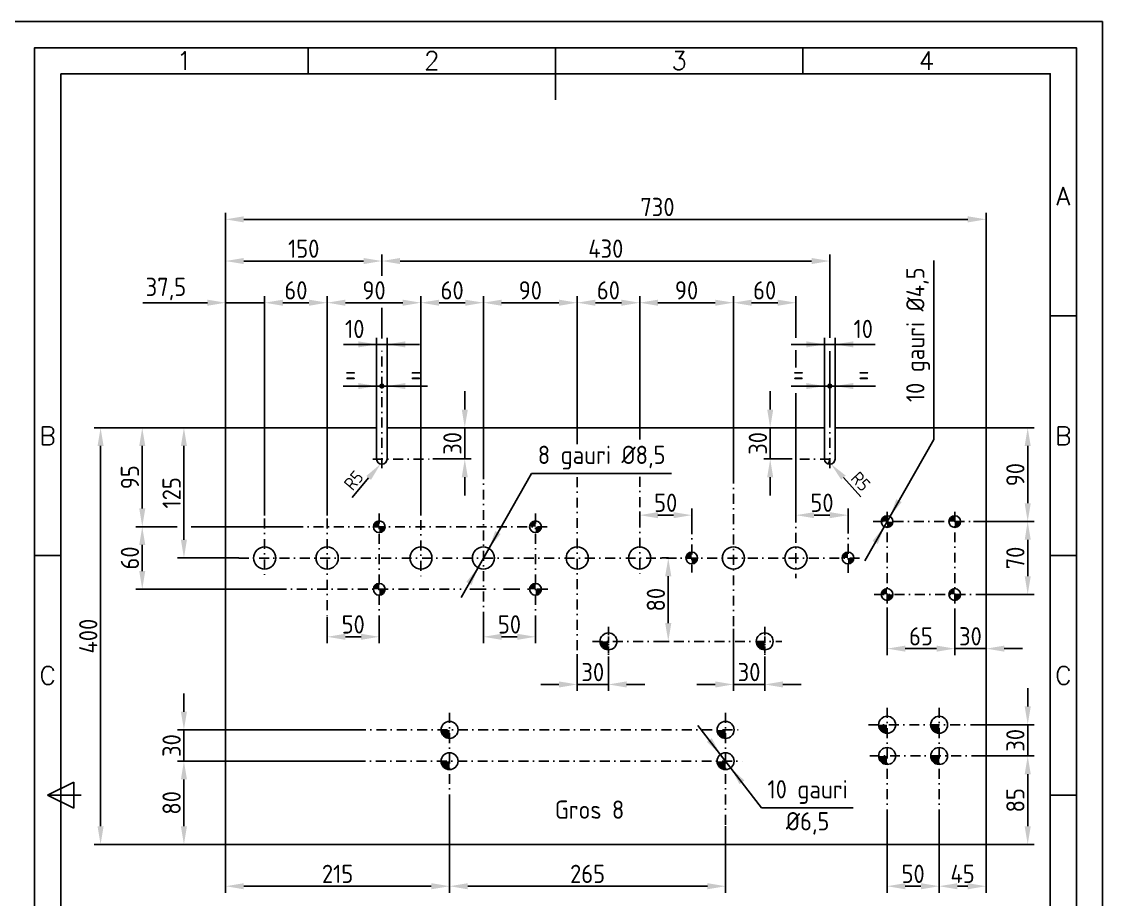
# Model space of a CAD drawing. Header units: millimetres. Extents: x 11 to 641, y 11 to 543.
# Drawn here: x 433.1 to 640.6, y 139.2 to 307.7 of the extents above; entities that cross this region are included whole.
import ezdxf
from ezdxf.enums import TextEntityAlignment as Align

# ---------------------------------------------------------------- set-up
doc = ezdxf.new("R2010")
doc.units = ezdxf.units.MM
for name, pattern in [('ACAD_ISO10W100', [18, 12, -3, 0, -3]), ('DASHDOT', [25.4, 12.7, -6.35, 0, -6.35]), ('DASHDOT2', [12.7, 6.35, -3.175, 0, -3.175])]:
    doc.linetypes.add(name, pattern=pattern)
doc.layers.add('AXE', color=1, linetype='DASHDOT2')
doc.layers.add('COTE', color=1, linetype='DASHDOT2')
doc.styles.add('ISO', font='SIMPLEX.shx')
doc.styles.add('ISOCPR', font='isocp.shx')
doc.dimstyles.new('ISO-25', dxfattribs={"dimtxt": 2.5, "dimasz": 2.5, "dimexe": 1.25, "dimexo": 0.625, "dimtad": 1, "dimtxsty": 'Standard', "dimcen": 2.5, "dimadec": 0, "dimazin": 0, "dimtfac": 1, "dimtmove": 0, "dimatfit": 3, "dimfxl": 1, "dimarcsym": 0})

# ---------------------------------------------------------------- blocks, each defined once
blk = doc.blocks.new('*D11')
at = {"layer": 'COTE', "color": 1, "linetype": 'Continuous', "transparency": 16777216}
for p, q in [((464.3, 175.25), (464.3, 178.75)), ((497.35, 171.75), (463.05, 171.75)), ((464.3, 165.75), (464.3, 171.75)), ((497.25, 165.75), (463.05, 165.75)), ((464.3, 162.25), (464.3, 158.75))]:
    blk.add_line(p, q, dxfattribs=at)
for points in [[(463.72, 175.25), (464.88, 175.25), (464.3, 171.75)], [(463.72, 162.25), (464.88, 162.25), (464.3, 165.75)]]:
    blk.add_solid(points, dxfattribs=at)
at = {"layer": 'Defpoints', "color": 0, "linetype": 'Continuous', "transparency": 16777216}
for p in [(464.3, 171.75), (497.35, 171.75), (497.25, 165.75)]:
    blk.add_point(p, dxfattribs=at)
at = {"layer": 'COTE', "color": 1, "linetype": 'Continuous', "transparency": 16777216, "insert": (461.93, 168.75), "char_height": 3.5, "attachment_point": 5, "rotation": 90, "style": 'ISOCPR'}
blk.add_mtext('30', dxfattribs=at)
blk = doc.blocks.new('*D12')
at = {"layer": 'COTE', "color": 1, "linetype": 'Continuous', "transparency": 16777216}
for p, q in [((497.25, 165.75), (463.05, 165.75)), ((464.3, 162.25), (464.3, 153.25)), ((472.3, 149.75), (463.05, 149.75))]:
    blk.add_line(p, q, dxfattribs=at)
for points in [[(463.72, 162.25), (464.88, 162.25), (464.3, 165.75)], [(463.72, 153.25), (464.88, 153.25), (464.3, 149.75)]]:
    blk.add_solid(points, dxfattribs=at)
at = {"layer": 'Defpoints', "color": 0, "linetype": 'Continuous', "transparency": 16777216}
for p in [(497.25, 165.75), (464.3, 149.75), (472.3, 149.75)]:
    blk.add_point(p, dxfattribs=at)
at = {"layer": 'COTE', "color": 1, "linetype": 'Continuous', "transparency": 16777216, "insert": (461.93, 157.75), "char_height": 3.5, "attachment_point": 5, "rotation": 90, "style": 'ISOCPR'}
blk.add_mtext('80', dxfattribs=at)
blk = doc.blocks.new('*D13')
at = {"layer": 'COTE', "color": 1, "linetype": 'Continuous', "transparency": 16777216}
for p, q in [((463.03, 210.75), (455.05, 210.75)), ((456.3, 207.25), (456.3, 202.25)), ((482.07, 198.75), (455.05, 198.75))]:
    blk.add_line(p, q, dxfattribs=at)
for points in [[(455.72, 207.25), (456.88, 207.25), (456.3, 210.75)], [(455.72, 202.25), (456.88, 202.25), (456.3, 198.75)]]:
    blk.add_solid(points, dxfattribs=at)
at = {"layer": 'Defpoints', "color": 0, "linetype": 'Continuous', "transparency": 16777216}
for p in [(463.03, 210.75), (456.3, 198.75), (482.07, 198.75)]:
    blk.add_point(p, dxfattribs=at)
at = {"layer": 'COTE', "color": 1, "linetype": 'Continuous', "transparency": 16777216, "insert": (453.93, 204.75), "char_height": 3.5, "attachment_point": 5, "rotation": 90, "style": 'ISOCPR'}
blk.add_mtext('60', dxfattribs=at)
blk = doc.blocks.new('*D14')
at = {"layer": 'COTE', "color": 1, "linetype": 'Continuous', "transparency": 16777216}
for p, q in [((472.3, 229.75), (455.05, 229.75)), ((456.3, 226.25), (456.3, 214.25)), ((463.03, 210.75), (455.05, 210.75))]:
    blk.add_line(p, q, dxfattribs=at)
for points in [[(455.72, 226.25), (456.88, 226.25), (456.3, 229.75)], [(455.72, 214.25), (456.88, 214.25), (456.3, 210.75)]]:
    blk.add_solid(points, dxfattribs=at)
at = {"layer": 'Defpoints', "color": 0, "linetype": 'Continuous', "transparency": 16777216}
for p in [(472.3, 229.75), (456.3, 210.75), (463.03, 210.75)]:
    blk.add_point(p, dxfattribs=at)
at = {"layer": 'COTE', "color": 1, "linetype": 'Continuous', "transparency": 16777216, "insert": (453.93, 220.25), "char_height": 3.5, "attachment_point": 5, "rotation": 90, "style": 'ISOCPR'}
blk.add_mtext('95', dxfattribs=at)
blk = doc.blocks.new('*D15')
at = {"layer": 'COTE', "color": 1, "linetype": 'Continuous', "transparency": 16777216}
for p, q in [((472.3, 229.75), (463.05, 229.75)), ((464.3, 208.25), (464.3, 226.25)), ((474.83, 204.75), (463.05, 204.75))]:
    blk.add_line(p, q, dxfattribs=at)
for points in [[(463.72, 226.25), (464.88, 226.25), (464.3, 229.75)], [(463.72, 208.25), (464.88, 208.25), (464.3, 204.75)]]:
    blk.add_solid(points, dxfattribs=at)
at = {"layer": 'Defpoints', "color": 0, "linetype": 'Continuous', "transparency": 16777216}
for p in [(464.3, 229.75), (472.3, 229.75), (474.83, 204.75)]:
    blk.add_point(p, dxfattribs=at)
at = {"layer": 'COTE', "color": 1, "linetype": 'Continuous', "transparency": 16777216, "insert": (461.93, 217.25), "char_height": 3.5, "attachment_point": 5, "rotation": 90, "style": 'ISOCPR'}
blk.add_mtext('125', dxfattribs=at)
blk = doc.blocks.new('*D16')
at = {"layer": 'COTE', "color": 1, "linetype": 'Continuous', "transparency": 16777216}
for p, q in [((468.8, 253.75), (456.38, 253.75)), ((472.3, 229.75), (472.3, 255)), ((479.8, 253.75), (472.3, 253.75)), ((479.8, 220.12), (479.8, 255)), ((483.3, 253.75), (486.8, 253.75))]:
    blk.add_line(p, q, dxfattribs=at)
for points in [[(468.8, 254.33), (468.8, 253.16), (472.3, 253.75)], [(483.3, 254.33), (483.3, 253.16), (479.8, 253.75)]]:
    blk.add_solid(points, dxfattribs=at)
at = {"layer": 'Defpoints', "color": 0, "linetype": 'Continuous', "transparency": 16777216}
for p in [(472.3, 253.75), (472.3, 229.75), (479.8, 220.12)]:
    blk.add_point(p, dxfattribs=at)
at = {"layer": 'COTE', "color": 1, "linetype": 'Continuous', "transparency": 16777216, "insert": (460.84, 256.38), "char_height": 3.5, "attachment_point": 5, "style": 'ISOCPR'}
blk.add_mtext('37,5', dxfattribs=at)
blk = doc.blocks.new('*D17')
at = {"layer": 'COTE', "color": 1, "linetype": 'Continuous', "transparency": 16777216}
for p, q in [((472.3, 229.75), (447.05, 229.75)), ((448.3, 226.25), (448.3, 153.25)), ((472.3, 149.75), (447.05, 149.75))]:
    blk.add_line(p, q, dxfattribs=at)
for points in [[(447.72, 226.25), (448.88, 226.25), (448.3, 229.75)], [(447.72, 153.25), (448.88, 153.25), (448.3, 149.75)]]:
    blk.add_solid(points, dxfattribs=at)
at = {"layer": 'Defpoints', "color": 0, "linetype": 'Continuous', "transparency": 16777216}
for p in [(472.3, 229.75), (448.3, 149.75), (472.3, 149.75)]:
    blk.add_point(p, dxfattribs=at)
at = {"layer": 'COTE', "color": 1, "linetype": 'Continuous', "transparency": 16777216, "insert": (445.93, 189.75), "char_height": 3.5, "attachment_point": 5, "rotation": 90, "style": 'ISOCPR'}
blk.add_mtext('400', dxfattribs=at)
blk = doc.blocks.new('*D18')
at = {"layer": 'COTE', "color": 1, "linetype": 'Continuous', "transparency": 16777216}
for p, q in [((616.58, 166.75), (627.55, 166.75)), ((626.3, 163.25), (626.3, 153.25)), ((618.3, 149.75), (627.55, 149.75))]:
    blk.add_line(p, q, dxfattribs=at)
for points in [[(625.72, 163.25), (626.88, 163.25), (626.3, 166.75)], [(625.72, 153.25), (626.88, 153.25), (626.3, 149.75)]]:
    blk.add_solid(points, dxfattribs=at)
at = {"layer": 'Defpoints', "color": 0, "linetype": 'Continuous', "transparency": 16777216}
for p in [(616.58, 166.75), (618.3, 149.75), (626.3, 149.75)]:
    blk.add_point(p, dxfattribs=at)
at = {"layer": 'COTE', "color": 1, "linetype": 'Continuous', "transparency": 16777216, "insert": (623.93, 158.25), "char_height": 3.5, "attachment_point": 5, "rotation": 90, "style": 'ISOCPR'}
blk.add_mtext('85', dxfattribs=at)
blk = doc.blocks.new('*D19')
at = {"layer": 'COTE', "color": 1, "linetype": 'Continuous', "transparency": 16777216}
for p, q in [((626.3, 176.25), (626.3, 179.75)), ((616.48, 172.75), (627.55, 172.75)), ((626.3, 172.75), (626.3, 166.75)), ((616.58, 166.75), (627.55, 166.75)), ((626.3, 163.25), (626.3, 159.75))]:
    blk.add_line(p, q, dxfattribs=at)
for points in [[(625.72, 176.25), (626.88, 176.25), (626.3, 172.75)], [(625.72, 163.25), (626.88, 163.25), (626.3, 166.75)]]:
    blk.add_solid(points, dxfattribs=at)
at = {"layer": 'Defpoints', "color": 0, "linetype": 'Continuous', "transparency": 16777216}
for p in [(616.48, 172.75), (616.58, 166.75), (626.3, 166.75)]:
    blk.add_point(p, dxfattribs=at)
at = {"layer": 'COTE', "color": 1, "linetype": 'Continuous', "transparency": 16777216, "insert": (623.93, 169.75), "char_height": 3.5, "attachment_point": 5, "rotation": 90, "style": 'ISOCPR'}
blk.add_mtext('30', dxfattribs=at)
blk = doc.blocks.new('*D20')
at = {"layer": 'COTE', "color": 1, "linetype": 'Continuous', "transparency": 16777216}
for p, q in [((515.3, 153.56), (515.3, 140.5)), ((568.3, 153.29), (568.3, 140.5)), ((518.8, 141.75), (564.8, 141.75))]:
    blk.add_line(p, q, dxfattribs=at)
for points in [[(518.8, 142.33), (518.8, 141.16), (515.3, 141.75)], [(564.8, 142.33), (564.8, 141.16), (568.3, 141.75)]]:
    blk.add_solid(points, dxfattribs=at)
at = {"layer": 'Defpoints', "color": 0, "linetype": 'Continuous', "transparency": 16777216}
for p in [(515.3, 153.56), (568.3, 153.29), (568.3, 141.75)]:
    blk.add_point(p, dxfattribs=at)
at = {"layer": 'COTE', "color": 1, "linetype": 'Continuous', "transparency": 16777216, "insert": (541.8, 144.12), "char_height": 3.5, "attachment_point": 5, "style": 'ISOCPR'}
blk.add_mtext('265', dxfattribs=at)
blk = doc.blocks.new('*D21')
at = {"layer": 'COTE', "color": 1, "linetype": 'Continuous', "transparency": 16777216}
for p, q in [((515.3, 159.24), (515.3, 140.5)), ((472.3, 149.75), (472.3, 140.5)), ((475.8, 141.75), (511.8, 141.75))]:
    blk.add_line(p, q, dxfattribs=at)
for points in [[(475.8, 142.33), (475.8, 141.16), (472.3, 141.75)], [(511.8, 142.33), (511.8, 141.16), (515.3, 141.75)]]:
    blk.add_solid(points, dxfattribs=at)
at = {"layer": 'Defpoints', "color": 0, "linetype": 'Continuous', "transparency": 16777216}
for p in [(515.3, 159.24), (472.3, 149.75), (515.3, 141.75)]:
    blk.add_point(p, dxfattribs=at)
at = {"layer": 'COTE', "color": 1, "linetype": 'Continuous', "transparency": 16777216, "insert": (493.8, 144.12), "char_height": 3.5, "attachment_point": 5, "style": 'ISOCPR'}
blk.add_mtext('215', dxfattribs=at)
blk = doc.blocks.new('*D22')
at = {"layer": 'COTE', "color": 1, "linetype": 'Continuous', "transparency": 16777216}
for p, q in [((599.3, 155.29), (599.3, 140.5)), ((609.3, 155.47), (609.3, 140.5)), ((605.8, 141.75), (602.8, 141.75))]:
    blk.add_line(p, q, dxfattribs=at)
for points in [[(602.8, 142.33), (602.8, 141.16), (599.3, 141.75)], [(605.8, 142.33), (605.8, 141.16), (609.3, 141.75)]]:
    blk.add_solid(points, dxfattribs=at)
at = {"layer": 'Defpoints', "color": 0, "linetype": 'Continuous', "transparency": 16777216}
for p in [(599.3, 155.29), (609.3, 155.47), (599.3, 141.75)]:
    blk.add_point(p, dxfattribs=at)
at = {"layer": 'COTE', "color": 1, "linetype": 'Continuous', "transparency": 16777216, "insert": (604.3, 144.12), "char_height": 3.5, "attachment_point": 5, "style": 'ISOCPR'}
blk.add_mtext('50', dxfattribs=at)
blk = doc.blocks.new('*D23')
at = {"layer": 'COTE', "color": 1, "linetype": 'Continuous', "transparency": 16777216}
for p, q in [((609.3, 155.47), (609.3, 140.5)), ((618.3, 149.75), (618.3, 140.5)), ((614.8, 141.75), (612.8, 141.75))]:
    blk.add_line(p, q, dxfattribs=at)
for points in [[(612.8, 142.33), (612.8, 141.16), (609.3, 141.75)], [(614.8, 142.33), (614.8, 141.16), (618.3, 141.75)]]:
    blk.add_solid(points, dxfattribs=at)
at = {"layer": 'Defpoints', "color": 0, "linetype": 'Continuous', "transparency": 16777216}
for p in [(609.3, 155.47), (618.3, 149.75), (609.3, 141.75)]:
    blk.add_point(p, dxfattribs=at)
at = {"layer": 'COTE', "color": 1, "linetype": 'Continuous', "transparency": 16777216, "insert": (613.8, 144.12), "char_height": 3.5, "attachment_point": 5, "style": 'ISOCPR'}
blk.add_mtext('45', dxfattribs=at)
blk = doc.blocks.new('*D24')
at = {"layer": 'COTE', "color": 1, "linetype": 'Continuous', "transparency": 16777216}
for p, q in [((569.8, 191.18), (569.8, 179.23)), ((575.8, 185.23), (575.8, 179.23)), ((566.3, 180.48), (562.8, 180.48)), ((569.8, 180.48), (575.8, 180.48)), ((579.3, 180.48), (582.8, 180.48))]:
    blk.add_line(p, q, dxfattribs=at)
for points in [[(566.3, 181.06), (566.3, 179.89), (569.8, 180.48)], [(579.3, 181.06), (579.3, 179.89), (575.8, 180.48)]]:
    blk.add_solid(points, dxfattribs=at)
at = {"layer": 'Defpoints', "color": 0, "linetype": 'Continuous', "transparency": 16777216}
for p in [(569.8, 191.18), (575.8, 185.23), (575.8, 180.48)]:
    blk.add_point(p, dxfattribs=at)
at = {"layer": 'COTE', "color": 1, "linetype": 'Continuous', "transparency": 16777216, "insert": (572.8, 182.85), "char_height": 3.5, "attachment_point": 5, "style": 'ISOCPR'}
blk.add_mtext('30', dxfattribs=at)
blk = doc.blocks.new('*D25')
at = {"layer": 'COTE', "color": 1, "linetype": 'Continuous', "transparency": 16777216}
for p, q in [((569.8, 220.97), (569.8, 255)), ((573.3, 253.75), (578.3, 253.75)), ((581.8, 246.99), (581.8, 255))]:
    blk.add_line(p, q, dxfattribs=at)
for points in [[(573.3, 254.33), (573.3, 253.16), (569.8, 253.75)], [(578.3, 254.33), (578.3, 253.16), (581.8, 253.75)]]:
    blk.add_solid(points, dxfattribs=at)
at = {"layer": 'Defpoints', "color": 0, "linetype": 'Continuous', "transparency": 16777216}
for p in [(581.8, 253.75), (581.8, 246.99), (569.8, 220.97)]:
    blk.add_point(p, dxfattribs=at)
at = {"layer": 'COTE', "color": 1, "linetype": 'Continuous', "transparency": 16777216, "insert": (575.8, 256.12), "char_height": 3.5, "attachment_point": 5, "style": 'ISOCPR'}
blk.add_mtext('60', dxfattribs=at)
blk = doc.blocks.new('*D26')
at = {"layer": 'COTE', "color": 1, "linetype": 'Continuous', "transparency": 16777216}
for p, q in [((502.3, 258.9), (502.3, 263)), ((505.8, 261.75), (584.8, 261.75)), ((588.3, 247.03), (588.3, 263))]:
    blk.add_line(p, q, dxfattribs=at)
for points in [[(505.8, 262.33), (505.8, 261.16), (502.3, 261.75)], [(584.8, 262.33), (584.8, 261.16), (588.3, 261.75)]]:
    blk.add_solid(points, dxfattribs=at)
at = {"layer": 'Defpoints', "color": 0, "linetype": 'Continuous', "transparency": 16777216}
for p in [(588.3, 261.75), (502.3, 258.9), (588.3, 247.03)]:
    blk.add_point(p, dxfattribs=at)
at = {"layer": 'COTE', "color": 1, "linetype": 'Continuous', "transparency": 16777216, "insert": (545.3, 264.12), "char_height": 3.5, "attachment_point": 5, "style": 'ISOCPR'}
blk.add_mtext('430', dxfattribs=at)
blk = doc.blocks.new('*D27')
at = {"layer": 'COTE', "color": 1, "linetype": 'Continuous', "transparency": 16777216}
for p, q in [((472.3, 229.75), (472.3, 271)), ((618.3, 229.75), (618.3, 271)), ((475.8, 269.75), (614.8, 269.75))]:
    blk.add_line(p, q, dxfattribs=at)
for points in [[(475.8, 270.33), (475.8, 269.16), (472.3, 269.75)], [(614.8, 270.33), (614.8, 269.16), (618.3, 269.75)]]:
    blk.add_solid(points, dxfattribs=at)
at = {"layer": 'Defpoints', "color": 0, "linetype": 'Continuous', "transparency": 16777216}
for p in [(618.3, 269.75), (472.3, 229.75), (618.3, 229.75)]:
    blk.add_point(p, dxfattribs=at)
at = {"layer": 'COTE', "color": 1, "linetype": 'Continuous', "transparency": 16777216, "insert": (555.21, 272.12), "char_height": 3.5, "attachment_point": 5, "style": 'ISOCPR'}
blk.add_mtext('730', dxfattribs=at)
blk = doc.blocks.new('*D28')
at = {"layer": 'COTE', "color": 1, "linetype": 'Continuous', "transparency": 16777216}
for p, q in [((551.8, 227.49), (551.8, 255)), ((555.3, 253.75), (566.3, 253.75)), ((569.8, 220.97), (569.8, 255))]:
    blk.add_line(p, q, dxfattribs=at)
for points in [[(555.3, 254.33), (555.3, 253.16), (551.8, 253.75)], [(566.3, 254.33), (566.3, 253.16), (569.8, 253.75)]]:
    blk.add_solid(points, dxfattribs=at)
at = {"layer": 'Defpoints', "color": 0, "linetype": 'Continuous', "transparency": 16777216}
for p in [(569.8, 253.75), (551.8, 227.49), (569.8, 220.97)]:
    blk.add_point(p, dxfattribs=at)
at = {"layer": 'COTE', "color": 1, "linetype": 'Continuous', "transparency": 16777216, "insert": (560.8, 256.12), "char_height": 3.5, "attachment_point": 5, "style": 'ISOCPR'}
blk.add_mtext('90', dxfattribs=at)
blk = doc.blocks.new('*D29')
at = {"layer": 'COTE', "color": 1, "linetype": 'Continuous', "transparency": 16777216}
for p, q in [((539.8, 226.58), (539.8, 255)), ((543.3, 253.75), (548.3, 253.75)), ((551.8, 227.49), (551.8, 255))]:
    blk.add_line(p, q, dxfattribs=at)
for points in [[(543.3, 254.33), (543.3, 253.16), (539.8, 253.75)], [(548.3, 254.33), (548.3, 253.16), (551.8, 253.75)]]:
    blk.add_solid(points, dxfattribs=at)
at = {"layer": 'Defpoints', "color": 0, "linetype": 'Continuous', "transparency": 16777216}
for p in [(551.8, 253.75), (539.8, 226.58), (551.8, 227.49)]:
    blk.add_point(p, dxfattribs=at)
at = {"layer": 'COTE', "color": 1, "linetype": 'Continuous', "transparency": 16777216, "insert": (545.8, 256.12), "char_height": 3.5, "attachment_point": 5, "style": 'ISOCPR'}
blk.add_mtext('60', dxfattribs=at)
blk = doc.blocks.new('*D30')
at = {"layer": 'COTE', "color": 1, "linetype": 'Continuous', "transparency": 16777216}
for p, q in [((521.8, 221.77), (521.8, 255)), ((525.3, 253.75), (536.3, 253.75)), ((539.8, 226.58), (539.8, 255))]:
    blk.add_line(p, q, dxfattribs=at)
for points in [[(525.3, 254.33), (525.3, 253.16), (521.8, 253.75)], [(536.3, 254.33), (536.3, 253.16), (539.8, 253.75)]]:
    blk.add_solid(points, dxfattribs=at)
at = {"layer": 'Defpoints', "color": 0, "linetype": 'Continuous', "transparency": 16777216}
for p in [(539.8, 253.75), (539.8, 226.58), (521.8, 221.77)]:
    blk.add_point(p, dxfattribs=at)
at = {"layer": 'COTE', "color": 1, "linetype": 'Continuous', "transparency": 16777216, "insert": (530.8, 256.12), "char_height": 3.5, "attachment_point": 5, "style": 'ISOCPR'}
blk.add_mtext('90', dxfattribs=at)
blk = doc.blocks.new('*D31')
at = {"layer": 'COTE', "color": 1, "linetype": 'Continuous', "transparency": 16777216}
for p, q in [((509.8, 219.85), (509.8, 255)), ((513.3, 253.75), (518.3, 253.75)), ((521.8, 221.77), (521.8, 255))]:
    blk.add_line(p, q, dxfattribs=at)
for points in [[(513.3, 254.33), (513.3, 253.16), (509.8, 253.75)], [(518.3, 254.33), (518.3, 253.16), (521.8, 253.75)]]:
    blk.add_solid(points, dxfattribs=at)
at = {"layer": 'Defpoints', "color": 0, "linetype": 'Continuous', "transparency": 16777216}
for p in [(521.8, 253.75), (521.8, 221.77), (509.8, 219.85)]:
    blk.add_point(p, dxfattribs=at)
at = {"layer": 'COTE', "color": 1, "linetype": 'Continuous', "transparency": 16777216, "insert": (515.8, 256.12), "char_height": 3.5, "attachment_point": 5, "style": 'ISOCPR'}
blk.add_mtext('60', dxfattribs=at)
blk = doc.blocks.new('*D32')
at = {"layer": 'COTE', "color": 1, "linetype": 'Continuous', "transparency": 16777216}
for p, q in [((491.8, 220.12), (491.8, 255)), ((495.3, 253.75), (506.3, 253.75)), ((509.8, 212.88), (509.8, 255))]:
    blk.add_line(p, q, dxfattribs=at)
for points in [[(495.3, 254.33), (495.3, 253.16), (491.8, 253.75)], [(506.3, 254.33), (506.3, 253.16), (509.8, 253.75)]]:
    blk.add_solid(points, dxfattribs=at)
at = {"layer": 'Defpoints', "color": 0, "linetype": 'Continuous', "transparency": 16777216}
for p in [(509.8, 253.75), (491.8, 220.12), (509.8, 212.88)]:
    blk.add_point(p, dxfattribs=at)
at = {"layer": 'COTE', "color": 1, "linetype": 'Continuous', "transparency": 16777216, "insert": (500.8, 256.12), "char_height": 3.5, "attachment_point": 5, "style": 'ISOCPR'}
blk.add_mtext('90', dxfattribs=at)
blk = doc.blocks.new('*D33')
at = {"layer": 'COTE', "color": 1, "linetype": 'Continuous', "transparency": 16777216}
for p, q in [((479.8, 212.88), (479.8, 255)), ((483.3, 253.75), (488.3, 253.75)), ((491.8, 212.88), (491.8, 255))]:
    blk.add_line(p, q, dxfattribs=at)
for points in [[(483.3, 254.33), (483.3, 253.16), (479.8, 253.75)], [(488.3, 254.33), (488.3, 253.16), (491.8, 253.75)]]:
    blk.add_solid(points, dxfattribs=at)
at = {"layer": 'Defpoints', "color": 0, "linetype": 'Continuous', "transparency": 16777216}
for p in [(491.8, 253.75), (479.8, 212.88), (491.8, 212.88)]:
    blk.add_point(p, dxfattribs=at)
at = {"layer": 'COTE', "color": 1, "linetype": 'Continuous', "transparency": 16777216, "insert": (485.8, 256.12), "char_height": 3.5, "attachment_point": 5, "style": 'ISOCPR'}
blk.add_mtext('60', dxfattribs=at)
blk = doc.blocks.new('*D34')
at = {"layer": 'COTE', "color": 1, "linetype": 'Continuous', "transparency": 16777216}
for p, q in [((472.3, 229.75), (472.3, 263)), ((475.8, 261.75), (498.8, 261.75)), ((502.3, 258.9), (502.3, 263))]:
    blk.add_line(p, q, dxfattribs=at)
for points in [[(475.8, 262.33), (475.8, 261.16), (472.3, 261.75)], [(498.8, 262.33), (498.8, 261.16), (502.3, 261.75)]]:
    blk.add_solid(points, dxfattribs=at)
at = {"layer": 'Defpoints', "color": 0, "linetype": 'Continuous', "transparency": 16777216}
for p in [(502.3, 261.75), (502.3, 258.9), (472.3, 229.75)]:
    blk.add_point(p, dxfattribs=at)
at = {"layer": 'COTE', "color": 1, "linetype": 'Continuous', "transparency": 16777216, "insert": (487.3, 264.12), "char_height": 3.5, "attachment_point": 5, "style": 'ISOCPR'}
blk.add_mtext('150', dxfattribs=at)
blk = doc.blocks.new('*D35')
at = {"layer": 'COTE', "color": 1, "linetype": 'Continuous', "transparency": 16777216}
for p, q in [((518.22, 233.25), (518.22, 236.75)), ((516.31, 229.75), (519.47, 229.75)), ((518.22, 223.75), (518.22, 229.75)), ((512.09, 223.75), (519.47, 223.75)), ((518.22, 220.25), (518.22, 216.75))]:
    blk.add_line(p, q, dxfattribs=at)
for points in [[(517.64, 233.25), (518.81, 233.25), (518.22, 229.75)], [(517.64, 220.25), (518.81, 220.25), (518.22, 223.75)]]:
    blk.add_solid(points, dxfattribs=at)
at = {"layer": 'Defpoints', "color": 0, "linetype": 'Continuous', "transparency": 16777216}
for p in [(516.31, 229.75), (518.22, 229.75), (512.09, 223.75)]:
    blk.add_point(p, dxfattribs=at)
at = {"layer": 'COTE', "color": 1, "linetype": 'Continuous', "transparency": 16777216, "insert": (515.85, 226.75), "char_height": 3.5, "attachment_point": 5, "rotation": 90, "style": 'ISOCPR'}
blk.add_mtext('30', dxfattribs=at)
blk = doc.blocks.new('*D36')
at = {"layer": 'COTE', "color": 1, "linetype": 'Continuous', "transparency": 16777216}
for p, q in [((491.8, 193.45), (491.8, 188.37)), ((501.8, 193.3), (501.8, 188.37)), ((495.3, 189.62), (498.3, 189.62))]:
    blk.add_line(p, q, dxfattribs=at)
for points in [[(495.3, 190.2), (495.3, 189.04), (491.8, 189.62)], [(498.3, 190.2), (498.3, 189.04), (501.8, 189.62)]]:
    blk.add_solid(points, dxfattribs=at)
at = {"layer": 'Defpoints', "color": 0, "linetype": 'Continuous', "transparency": 16777216}
for p in [(491.8, 193.45), (501.8, 193.3), (501.8, 189.62)]:
    blk.add_point(p, dxfattribs=at)
at = {"layer": 'COTE', "color": 1, "linetype": 'Continuous', "transparency": 16777216, "insert": (496.8, 192), "char_height": 3.5, "attachment_point": 5, "style": 'ISOCPR'}
blk.add_mtext('50', dxfattribs=at)
blk = doc.blocks.new('*D37')
at = {"layer": 'COTE', "color": 1, "linetype": 'Continuous', "transparency": 16777216}
for p, q in [((539.8, 186.29), (539.8, 179.23)), ((545.8, 185.23), (545.8, 179.23)), ((536.3, 180.48), (532.8, 180.48)), ((539.8, 180.48), (545.8, 180.48)), ((549.3, 180.48), (552.8, 180.48))]:
    blk.add_line(p, q, dxfattribs=at)
for points in [[(536.3, 181.06), (536.3, 179.89), (539.8, 180.48)], [(549.3, 181.06), (549.3, 179.89), (545.8, 180.48)]]:
    blk.add_solid(points, dxfattribs=at)
at = {"layer": 'Defpoints', "color": 0, "linetype": 'Continuous', "transparency": 16777216}
for p in [(539.8, 186.29), (545.8, 185.23), (545.8, 180.48)]:
    blk.add_point(p, dxfattribs=at)
at = {"layer": 'COTE', "color": 1, "linetype": 'Continuous', "transparency": 16777216, "insert": (542.8, 182.85), "char_height": 3.5, "attachment_point": 5, "style": 'ISOCPR'}
blk.add_mtext('30', dxfattribs=at)
blk = doc.blocks.new('*D38')
at = {"layer": 'COTE', "color": 1, "linetype": 'Continuous', "transparency": 16777216}
for p, q in [((521.8, 193.58), (521.8, 188.37)), ((531.8, 193.47), (531.8, 188.37)), ((525.3, 189.62), (528.3, 189.62))]:
    blk.add_line(p, q, dxfattribs=at)
for points in [[(525.3, 190.2), (525.3, 189.04), (521.8, 189.62)], [(528.3, 190.2), (528.3, 189.04), (531.8, 189.62)]]:
    blk.add_solid(points, dxfattribs=at)
at = {"layer": 'Defpoints', "color": 0, "linetype": 'Continuous', "transparency": 16777216}
for p in [(521.8, 193.58), (531.8, 193.47), (531.8, 189.62)]:
    blk.add_point(p, dxfattribs=at)
at = {"layer": 'COTE', "color": 1, "linetype": 'Continuous', "transparency": 16777216, "insert": (526.8, 192), "char_height": 3.5, "attachment_point": 5, "style": 'ISOCPR'}
blk.add_mtext('50', dxfattribs=at)
blk = doc.blocks.new('*D39')
at = {"layer": 'COTE', "color": 1, "linetype": 'Continuous', "transparency": 16777216}
for p, q in [((557.34, 204.75), (556.04, 204.75)), ((557.29, 201.25), (557.29, 192.25)), ((557.34, 188.75), (556.04, 188.75))]:
    blk.add_line(p, q, dxfattribs=at)
for points in [[(556.7, 201.25), (557.87, 201.25), (557.29, 204.75)], [(556.7, 192.25), (557.87, 192.25), (557.29, 188.75)]]:
    blk.add_solid(points, dxfattribs=at)
at = {"layer": 'Defpoints', "color": 0, "linetype": 'Continuous', "transparency": 16777216}
for p in [(557.34, 204.75), (557.29, 188.75), (557.34, 188.75)]:
    blk.add_point(p, dxfattribs=at)
at = {"layer": 'COTE', "color": 1, "linetype": 'Continuous', "transparency": 16777216, "insert": (554.91, 196.75), "char_height": 3.5, "attachment_point": 5, "rotation": 90, "style": 'ISOCPR'}
blk.add_mtext('80', dxfattribs=at)
blk = doc.blocks.new('*D40')
at = {"layer": 'COTE', "color": 1, "linetype": 'Continuous', "transparency": 16777216}
for p, q in [((561.8, 211.26), (561.8, 214.22)), ((551.8, 213.47), (551.8, 211.72)), ((558.3, 212.97), (555.3, 212.97))]:
    blk.add_line(p, q, dxfattribs=at)
for points in [[(555.3, 213.55), (555.3, 212.39), (551.8, 212.97)], [(558.3, 213.55), (558.3, 212.39), (561.8, 212.97)]]:
    blk.add_solid(points, dxfattribs=at)
at = {"layer": 'Defpoints', "color": 0, "linetype": 'Continuous', "transparency": 16777216}
for p in [(551.8, 213.47), (551.8, 212.97), (561.8, 211.26)]:
    blk.add_point(p, dxfattribs=at)
at = {"layer": 'COTE', "color": 1, "linetype": 'Continuous', "transparency": 16777216, "insert": (556.8, 215.35), "char_height": 3.5, "attachment_point": 5, "style": 'ISOCPR'}
blk.add_mtext('50', dxfattribs=at)
blk = doc.blocks.new('*D41')
at = {"layer": 'COTE', "color": 1, "linetype": 'Continuous', "transparency": 16777216}
for p, q in [((612.3, 194.95), (612.3, 186.1)), ((608.8, 187.35), (605.3, 187.35)), ((612.3, 187.35), (618.3, 187.35)), ((618.3, 188.54), (618.3, 186.1)), ((621.8, 187.35), (625.3, 187.35))]:
    blk.add_line(p, q, dxfattribs=at)
for points in [[(608.8, 187.93), (608.8, 186.77), (612.3, 187.35)], [(621.8, 187.93), (621.8, 186.77), (618.3, 187.35)]]:
    blk.add_solid(points, dxfattribs=at)
at = {"layer": 'Defpoints', "color": 0, "linetype": 'Continuous', "transparency": 16777216}
for p in [(612.3, 194.95), (618.3, 188.54), (618.3, 187.35)]:
    blk.add_point(p, dxfattribs=at)
at = {"layer": 'COTE', "color": 1, "linetype": 'Continuous', "transparency": 16777216, "insert": (615.3, 189.72), "char_height": 3.5, "attachment_point": 5, "style": 'ISOCPR'}
blk.add_mtext('30', dxfattribs=at)
blk = doc.blocks.new('*D42')
at = {"layer": 'COTE', "color": 1, "linetype": 'Continuous', "transparency": 16777216}
for p, q in [((617.65, 211.75), (627.55, 211.75)), ((626.3, 208.25), (626.3, 201.25)), ((617.65, 197.75), (627.55, 197.75))]:
    blk.add_line(p, q, dxfattribs=at)
for points in [[(625.72, 208.25), (626.88, 208.25), (626.3, 211.75)], [(625.72, 201.25), (626.88, 201.25), (626.3, 197.75)]]:
    blk.add_solid(points, dxfattribs=at)
at = {"layer": 'Defpoints', "color": 0, "linetype": 'Continuous', "transparency": 16777216}
for p in [(617.65, 211.75), (617.65, 197.75), (626.3, 197.75)]:
    blk.add_point(p, dxfattribs=at)
at = {"layer": 'COTE', "color": 1, "linetype": 'Continuous', "transparency": 16777216, "insert": (623.93, 204.75), "char_height": 3.5, "attachment_point": 5, "rotation": 90, "style": 'ISOCPR'}
blk.add_mtext('70', dxfattribs=at)
blk = doc.blocks.new('*D43')
at = {"layer": 'COTE', "color": 1, "linetype": 'Continuous', "transparency": 16777216}
for p, q in [((618.3, 229.75), (627.55, 229.75)), ((626.3, 226.25), (626.3, 215.25)), ((615.88, 211.75), (627.55, 211.75))]:
    blk.add_line(p, q, dxfattribs=at)
for points in [[(625.72, 226.25), (626.88, 226.25), (626.3, 229.75)], [(625.72, 215.25), (626.88, 215.25), (626.3, 211.75)]]:
    blk.add_solid(points, dxfattribs=at)
at = {"layer": 'Defpoints', "color": 0, "linetype": 'Continuous', "transparency": 16777216}
for p in [(618.3, 229.75), (615.88, 211.75), (626.3, 211.75)]:
    blk.add_point(p, dxfattribs=at)
at = {"layer": 'COTE', "color": 1, "linetype": 'Continuous', "transparency": 16777216, "insert": (623.93, 220.75), "char_height": 3.5, "attachment_point": 5, "rotation": 90, "style": 'ISOCPR'}
blk.add_mtext('90', dxfattribs=at)
blk = doc.blocks.new('*D44')
at = {"layer": 'COTE', "color": 1, "linetype": 'Continuous', "transparency": 16777216}
for p, q in [((599.3, 195.22), (599.3, 186.1)), ((612.3, 194.95), (612.3, 186.1)), ((608.8, 187.35), (602.8, 187.35))]:
    blk.add_line(p, q, dxfattribs=at)
for points in [[(602.8, 187.93), (602.8, 186.77), (599.3, 187.35)], [(608.8, 187.93), (608.8, 186.77), (612.3, 187.35)]]:
    blk.add_solid(points, dxfattribs=at)
at = {"layer": 'Defpoints', "color": 0, "linetype": 'Continuous', "transparency": 16777216}
for p in [(599.3, 195.22), (612.3, 194.95), (599.3, 187.35)]:
    blk.add_point(p, dxfattribs=at)
at = {"layer": 'COTE', "color": 1, "linetype": 'Continuous', "transparency": 16777216, "insert": (605.8, 189.72), "char_height": 3.5, "attachment_point": 5, "style": 'ISOCPR'}
blk.add_mtext('65', dxfattribs=at)
blk = doc.blocks.new('*D45')
at = {"layer": 'COTE', "color": 1, "linetype": 'Continuous', "transparency": 16777216}
for p, q in [((576.86, 233.25), (576.86, 236.75)), ((576.63, 229.75), (578.11, 229.75)), ((576.86, 223.75), (576.86, 229.75)), ((581.1, 223.75), (575.61, 223.75)), ((576.86, 220.25), (576.86, 216.75))]:
    blk.add_line(p, q, dxfattribs=at)
for points in [[(576.28, 233.25), (577.44, 233.25), (576.86, 229.75)], [(576.28, 220.25), (577.44, 220.25), (576.86, 223.75)]]:
    blk.add_solid(points, dxfattribs=at)
at = {"layer": 'Defpoints', "color": 0, "linetype": 'Continuous', "transparency": 16777216}
for p in [(576.63, 229.75), (576.86, 229.75), (581.1, 223.75)]:
    blk.add_point(p, dxfattribs=at)
at = {"layer": 'COTE', "color": 1, "linetype": 'Continuous', "transparency": 16777216, "insert": (574.49, 226.75), "char_height": 3.5, "attachment_point": 5, "rotation": 90, "style": 'ISOCPR'}
blk.add_mtext('30', dxfattribs=at)
blk = doc.blocks.new('*D46')
at = {"layer": 'COTE', "color": 1, "linetype": 'Continuous', "transparency": 16777216}
for p, q in [((591.8, 211.34), (591.8, 214.22)), ((581.8, 213.47), (581.8, 211.72)), ((588.3, 212.97), (585.3, 212.97))]:
    blk.add_line(p, q, dxfattribs=at)
for points in [[(585.3, 213.55), (585.3, 212.39), (581.8, 212.97)], [(588.3, 213.55), (588.3, 212.39), (591.8, 212.97)]]:
    blk.add_solid(points, dxfattribs=at)
at = {"layer": 'Defpoints', "color": 0, "linetype": 'Continuous', "transparency": 16777216}
for p in [(581.8, 213.47), (581.8, 212.97), (591.8, 211.34)]:
    blk.add_point(p, dxfattribs=at)
at = {"layer": 'COTE', "color": 1, "linetype": 'Continuous', "transparency": 16777216, "insert": (586.8, 215.35), "char_height": 3.5, "attachment_point": 5, "style": 'ISOCPR'}
blk.add_mtext('50', dxfattribs=at)

msp = doc.modelspace()

# ---------------------------------------------------------------- hatches: boundary and pattern name
at = {"layer": 'COTE', "linetype": 'Continuous'}
h = msp.add_hatch(color=6, dxfattribs=at)
h.paths.add_polyline_path([(501.8014, 211.8709, 0.41421356), (500.6764, 210.7459), (501.8014, 210.7459)])
h.paths.add_polyline_path([(501.8014, 209.6209, 0.41421356), (502.9264, 210.7459), (501.8014, 210.7459)])
h = msp.add_hatch(color=6, dxfattribs=at)
h.paths.add_polyline_path([(531.8014, 211.8709, 0.41421356), (530.6764, 210.7459), (531.8014, 210.7459)])
h.paths.add_polyline_path([(531.8014, 209.6209, 0.41421356), (532.9264, 210.7459), (531.8014, 210.7459)])
h = msp.add_hatch(color=6, dxfattribs=at)
h.paths.add_polyline_path([(599.3014, 212.8709, 0.41421356), (598.1764, 211.7459), (599.3014, 211.7459)])
h.paths.add_polyline_path([(599.3014, 210.6209, 0.41421356), (600.4264, 211.7459), (599.3014, 211.7459)])
h = msp.add_hatch(color=6, dxfattribs=at)
h.paths.add_polyline_path([(612.3014, 212.8709, 0.41421356), (611.1764, 211.7459), (612.3014, 211.7459)])
h.paths.add_polyline_path([(612.3014, 210.6209, 0.41421356), (613.4264, 211.7459), (612.3014, 211.7459)])
h = msp.add_hatch(color=6, dxfattribs=at)
h.paths.add_polyline_path([(561.8014, 205.8709, 0.41421356), (560.6764, 204.7459), (561.8014, 204.7459)])
h.paths.add_polyline_path([(561.8014, 203.6209, 0.41421356), (562.9264, 204.7459), (561.8014, 204.7459)])
h = msp.add_hatch(color=6, dxfattribs=at)
h.paths.add_polyline_path([(591.8014, 205.8709, 0.41421356), (590.6764, 204.7459), (591.8014, 204.7459)])
h.paths.add_polyline_path([(591.8014, 203.6209, 0.41421356), (592.9264, 204.7459), (591.8014, 204.7459)])
h = msp.add_hatch(color=6, dxfattribs=at)
h.paths.add_polyline_path([(501.8014, 199.8709, 0.41421356), (500.6764, 198.7459), (501.8014, 198.7459)])
h.paths.add_polyline_path([(501.8014, 197.6209, 0.41421356), (502.9264, 198.7459), (501.8014, 198.7459)])
h = msp.add_hatch(color=6, dxfattribs=at)
h.paths.add_polyline_path([(531.8014, 199.8709, 0.41421356), (530.6764, 198.7459), (531.8014, 198.7459)])
h.paths.add_polyline_path([(531.8014, 197.6209, 0.41421356), (532.9264, 198.7459), (531.8014, 198.7459)])
h = msp.add_hatch(color=6, dxfattribs=at)
h.paths.add_polyline_path([(599.3014, 198.8709, 0.41421356), (598.1764, 197.7459), (599.3014, 197.7459)])
h.paths.add_polyline_path([(599.3014, 196.6209, 0.41421356), (600.4264, 197.7459), (599.3014, 197.7459)])
h = msp.add_hatch(color=6, dxfattribs=at)
h.paths.add_polyline_path([(612.3014, 198.8709, 0.41421356), (611.1764, 197.7459), (612.3014, 197.7459)])
h.paths.add_polyline_path([(612.3014, 196.6209, 0.41421356), (613.4264, 197.7459), (612.3014, 197.7459)])
for points in [[(545.8014, 188.7459), (544.1764, 188.7459, 0.41421356), (545.8014, 187.1209)], [(575.8014, 188.7459), (574.1764, 188.7459, 0.41421356), (575.8014, 187.1209)], [(599.3014, 172.7459), (597.6764, 172.7459, 0.41421356), (599.3014, 171.1209)], [(609.3014, 172.7459), (607.6764, 172.7459, 0.41421356), (609.3014, 171.1209)], [(515.3014, 171.7459), (513.6764, 171.7459, 0.41421356), (515.3014, 170.1209)], [(568.3014, 171.7459), (566.6764, 171.7459, 0.41421356), (568.3014, 170.1209)], [(599.3014, 166.7459), (597.6764, 166.7459, 0.41421356), (599.3014, 165.1209)], [(609.3014, 166.7459), (607.6764, 166.7459, 0.41421356), (609.3014, 165.1209)], [(515.3014, 165.7459), (513.6764, 165.7459, 0.41421356), (515.3014, 164.1209)], [(568.3014, 165.7459), (566.6764, 165.7459, 0.41421356), (568.3014, 164.1209)]]:
    msp.add_hatch(color=2, dxfattribs=at).paths.add_polyline_path(points)

# ---------------------------------------------------------------- linework, layer by layer
at = {"color": 70}
for p, q in [((488.1373, 297.7007), (488.1373, 302.7007)), ((535.6373, 292.7007), (535.6373, 302.7007)), ((583.1373, 297.7007), (583.1373, 302.7007)), ((635.6373, 251.2007), (630.6373, 251.2007)), ((440.6373, 205.2007), (435.6373, 205.2007)), ((635.6373, 205.2007), (630.6373, 205.2007)), ((438.1373, 159.2007), (443.1373, 161.7007)), ((443.1373, 161.7007), (443.1373, 156.7007)), ((443.1373, 156.7007), (438.1373, 159.2007)), ((438.4551, 159.2007), (444.5489, 159.2007)), ((630.6373, 159.2007), (635.6373, 159.2007))]:
    msp.add_line(p, q, dxfattribs=at)
at = {"color": 1}
for p, q in [((608.2773, 261.8615), (608.2773, 227.5133)), ((608.2773, 227.5133), (594.9992, 204.1886)), ((531.0518, 220.9955), (517.4992, 197.1886)), ((557.9414, 220.9955), (531.0518, 220.9955)), ((575.2021, 156.8095), (562.9865, 172.6288)), ((592.7818, 156.8095), (575.2021, 156.8095))]:
    msp.add_line(p, q, dxfattribs=at)
at = {"color": 1, "linetype": 'DASHDOT', "ltscale": 0.15}
for p, q in [((502.3014, 221.9751), (502.3014, 244.6323)), ((588.3014, 221.9751), (588.3014, 230.6054)), ((500.5848, 223.7459), (512.0903, 223.7459)), ((582.5241, 223.7459), (590.034, 223.7459)), ((479.8014, 220.1233), (479.8014, 200.584)), ((491.8014, 220.1233), (491.8014, 193.4549)), ((521.8014, 221.7702), (521.8014, 193.5841)), ((539.8014, 220.2359), (539.8014, 186.2949)), ((551.8014, 220.3431), (551.8014, 200.8779)), ((569.8014, 220.9654), (569.8014, 191.1754)), ((509.8014, 219.8488), (509.8014, 200.8698)), ((501.8014, 213.2826), (501.8014, 193.3028)), ((531.8014, 213.2826), (531.8014, 193.4745)), ((581.8014, 213.4699), (581.8014, 200.8779)), ((596.614, 211.7459), (617.6522, 211.7459)), ((599.3014, 213.5825), (599.3014, 195.2215)), ((612.3014, 213.5825), (612.3014, 194.955)), ((485.2789, 210.7459), (534.0154, 210.7459)), ((561.8014, 211.255), (561.8014, 201.987)), ((591.8014, 211.345), (591.8014, 201.8841)), ((474.8255, 204.7459), (594.0324, 204.7459)), ((482.0662, 198.7459), (517.5026, 198.7459)), ((596.814, 197.7459), (617.6547, 197.7459)), ((542.7362, 188.7459), (579.0976, 188.7459)), ((515.3014, 175.0075), (515.3014, 153.5606)), ((568.3014, 175.0075), (568.3014, 153.288)), ((599.3014, 176.0018), (599.3014, 155.2903)), ((609.3014, 176.0018), (609.3014, 155.4684)), ((595.7565, 172.7459), (616.4804, 172.7459)), ((497.3462, 171.7459), (571.4289, 171.7459)), ((595.9649, 166.7459), (616.5802, 166.7459)), ((497.2472, 165.7459), (571.56, 165.7459))]:
    msp.add_line(p, q, dxfattribs=at)
at = {"color": 7}
for p, q in [((472.3014, 229.7459), (472.3014, 149.7459)), ((501.3014, 229.7459), (472.3014, 229.7459)), ((501.3014, 229.7459), (501.3014, 223.7459)), ((587.3014, 229.7459), (503.3014, 229.7459)), ((503.3014, 229.7459), (503.3014, 223.7459)), ((587.3014, 229.7459), (587.3014, 223.7459)), ((618.3014, 229.7459), (589.3014, 229.7459)), ((589.3014, 229.7459), (589.3014, 223.7459)), ((618.3014, 229.7459), (618.3014, 149.7459)), ((618.3014, 149.7459), (472.3014, 149.7459))]:
    msp.add_line(p, q, dxfattribs=at)
at = {"color": 1, "linetype": 'ACAD_ISO10W100', "ltscale": 0.1}
for p, q in [((545.8014, 191.5603), (545.8014, 185.2296)), ((575.8014, 191.5603), (575.8014, 185.2296))]:
    msp.add_line(p, q, dxfattribs=at)
at = {"color": 240}
for points in [[(640.6373, 10.7007), (640.6373, 307.7007), (430.6373, 307.7007), (430.6373, 10.7007)], [(635.6373, 15.7007), (635.6373, 302.7007), (435.6373, 302.7007), (435.6373, 15.7007)]]:
    msp.add_lwpolyline(points, close=True, dxfattribs=at)
at = {"color": 70}
msp.add_lwpolyline([(440.6373, 297.7007), (440.6373, 20.7007), (630.6373, 20.7007), (630.6373, 297.7007)], close=True, dxfattribs=at)
at = {"color": 7}
for centre in [(502.3014, 223.7459), (588.3014, 223.7459)]:
    msp.add_arc(centre, 1, 180, 0, dxfattribs=at)
at = {"color": 1}
for points in [[(497.8014, 238.3293), (497.8014, 237.1626), (501.3014, 237.7459)], [(506.8014, 238.3293), (506.8014, 237.1626), (503.3014, 237.7459)], [(583.8014, 238.3293), (583.8014, 237.1626), (587.3014, 237.7459)], [(592.8014, 238.3293), (592.8014, 237.1626), (589.3014, 237.7459)], [(601.0825, 216.0539), (602.0964, 215.4767), (599.8579, 212.7236)], [(524.0773, 209.9229), (525.0912, 209.3458), (522.8527, 206.5927)], [(596.5063, 208.0152), (597.5202, 207.438), (598.7448, 210.7683)], [(518.5116, 200.1461), (519.5255, 199.5689), (520.7501, 202.8992)], [(564.7074, 169.4458), (565.6308, 170.1588), (567.3082, 167.0321)], [(570.972, 161.333), (571.8954, 162.0461), (569.2946, 164.4598)]]:
    msp.add_solid(points, dxfattribs=at)
at = {"layer": 'AXE', "color": 1, "linetype": 'DASHDOT2', "ltscale": 0.5}
msp.add_line((519.1748, 198.7459), (534.197, 198.7459), dxfattribs=at)
at = {"layer": 'COTE', "color": 1, "linetype": 'Continuous'}
for p, q in [((502.3014, 246.8482), (502.3014, 252.7736)), ((501.3014, 229.7459), (501.3014, 246.9959)), ((503.3014, 229.7459), (503.3014, 246.9959)), ((587.3014, 229.7459), (587.3014, 246.9959)), ((589.3014, 229.7459), (589.3014, 246.9959)), ((509.5526, 245.7459), (494.9097, 245.7459)), ((597.0433, 245.7459), (580.9097, 245.7459)), ((581.8014, 241.3286), (581.8014, 244.6369)), ((588.3014, 230.6054), (588.3014, 244.4769)), ((511.0748, 237.7459), (494.8637, 237.7459)), ((597.0748, 237.7459), (580.8637, 237.7459)), ((581.8014, 213.4699), (581.8014, 236.3914)), ((588.3014, 223.7459), (588.059, 222.7758)), ((496.5852, 216.3877), (499.7686, 220.1182)), ((594.2853, 216.4918), (590.9046, 220.1919)), ((485.2789, 210.7459), (465.684, 210.7459))]:
    msp.add_line(p, q, dxfattribs=at)
at = {"layer": 'COTE', "color": 2, "linetype": 'Continuous', "const_width": 0.5}
for points in [[(502.0514, 237.7459, 1), (502.5514, 237.7459, 1)], [(588.0514, 237.7459, 1), (588.5514, 237.7459, 1)]]:
    msp.add_lwpolyline(points, format="xyb", close=True, dxfattribs=at)
at = {"layer": 'COTE', "color": 2, "linetype": 'Continuous'}
for centre in [(501.8014, 210.7459), (531.8014, 210.7459), (599.3014, 211.7459), (612.3014, 211.7459), (561.8014, 204.7459), (591.8014, 204.7459), (501.8014, 198.7459), (531.8014, 198.7459), (599.3014, 197.7459), (612.3014, 197.7459)]:
    msp.add_circle(centre, 1.125, dxfattribs=at)
at = {"layer": 'COTE', "color": 7, "linetype": 'Continuous'}
for centre in [(479.8014, 204.7459), (491.8014, 204.7459), (509.8014, 204.7459), (521.8014, 204.7459), (539.8014, 204.7459), (551.8014, 204.7459), (569.8014, 204.7459), (581.8014, 204.7459)]:
    msp.add_circle(centre, 2.125, dxfattribs=at)
at = {"layer": 'COTE', "color": 6, "linetype": 'Continuous'}
for centre in [(545.8014, 188.7459), (575.8014, 188.7459), (599.3014, 172.7459), (609.3014, 172.7459), (515.3014, 171.7459), (568.3014, 171.7459), (599.3014, 166.7459), (609.3014, 166.7459), (515.3014, 165.7459), (568.3014, 165.7459)]:
    msp.add_circle(centre, 1.625, dxfattribs=at)
at = {"layer": 'COTE', "color": 1, "linetype": 'Continuous'}
for points in [[(497.8014, 246.3293), (497.8014, 245.1626), (501.3014, 245.7459)], [(506.8014, 246.3293), (506.8014, 245.1626), (503.3014, 245.7459)], [(583.8014, 246.3293), (583.8014, 245.1626), (587.3014, 245.7459)], [(592.8014, 246.3293), (592.8014, 245.1626), (589.3014, 245.7459)], [(499.3249, 220.4968), (500.2123, 219.7395), (502.0406, 222.7805)], [(591.3353, 220.5854), (590.474, 219.7984), (588.5438, 222.7758)]]:
    msp.add_solid(points, dxfattribs=at)

# ---------------------------------------------------------------- texts
at = {"color": 50, "style": 'ISO'}
for s, p in [('1', (464.3873, 300.2007)), ('2', (511.8873, 300.2007)), ('3', (559.3873, 300.2007)), ('4', (606.8873, 300.2007)), ('A', (633.1373, 274.2007)), ('B', (438.1373, 228.2007)), ('B', (633.1373, 228.2007)), ('C', (438.1373, 182.2007)), ('C', (633.1373, 182.2007))]:
    msp.add_text(s, height=3.5, dxfattribs=at).set_placement(p, align=Align.MIDDLE)
at = {"color": 2, "style": 'ISOCPR'}
msp.add_text('Gros 8', height=3.5, dxfattribs=at).set_placement((535.5123, 154.6962))
at = {"color": 1, "insert": (605.2575, 247.5955), "char_height": 3.5, "attachment_point": 5, "rotation": 90, "style": 'ISOCPR'}
msp.add_mtext('10 gauri %%c4,5', dxfattribs=at)
at = {"color": 1, "char_height": 3.5, "attachment_point": 5, "style": 'ISOCPR'}
for s, insert in [('=', (496.2915, 240.1209)), ('=', (508.8379, 240.1209)), ('=', (582.2915, 240.1209)), ('=', (594.8379, 240.1209)), ('8 gauri %%c8,5', (544.498, 224.0153)), ('10 gauri', (584.0433, 159.8292)), ('%%c6,5', (584.0433, 153.8101))]:
    msp.add_mtext(s, dxfattribs=dict(at, insert=insert))
at = {"layer": 'COTE', "color": 1, "linetype": 'Continuous', "char_height": 3.5, "attachment_point": 5, "style": 'ISOCPR'}
for insert in [(497.0985, 248.7165), (594.7226, 248.7165)]:
    msp.add_mtext('10', dxfattribs=dict(at, insert=insert))
at = {"layer": 'COTE', "color": 1, "linetype": 'Continuous', "char_height": 2.5, "attachment_point": 5, "style": 'ISOCPR'}
for insert, rotation in [((496.8883, 219.6314), 49.523947), ((594.2251, 219.4452), 312.421381)]:
    msp.add_mtext('R5', dxfattribs=dict(at, insert=insert, rotation=rotation))

# ---------------------------------------------------------------- dimensions: what is measured, and where the dimension line sits
at = {"layer": 'COTE', "color": 1, "linetype": 'Continuous'}
dim = msp.add_linear_dim(base=(618.3014, 269.7459), p1=(472.3014, 229.7459), p2=(618.3014, 229.7459), dimstyle='ISO-25', override={"dimtxt": 3.5, "dimasz": 3.5, "dimexo": 0, "dimlfac": 5, "dimtxsty": 'ISOCPR', "dimcen": 3.5, "dimclrd": 1, "dimclre": 1, "dimclrt": 1, "dimlwd": -1, "dimlwe": -1}, dxfattribs=at)
dim.commit()
dim.dimension.update_dxf_attribs({"geometry": '*D27', "text_midpoint": (555.2116, 269.7459), "dimtype": 160})
for base, p1, p2, picture, middle in [((502.3014, 261.7459), (472.3014, 229.7459), (502.3014, 258.8986), '*D34', (487.3014, 264.1209)), ((588.3014, 261.7459), (502.3014, 258.8986), (588.3014, 247.0259), '*D26', (545.3014, 264.1209)), ((472.3014, 253.7459), (479.8014, 220.1233), (472.3014, 229.7459), '*D16', (460.8414, 256.3834)), ((491.8014, 253.7459), (479.8014, 212.8779), (491.8014, 212.8779), '*D33', (485.8014, 256.1209)), ((509.8014, 253.7459), (491.8014, 220.1233), (509.8014, 212.8779), '*D32', (500.8014, 256.1209)), ((521.8014, 253.7459), (509.8014, 219.8488), (521.8014, 221.7702), '*D31', (515.8014, 256.1209)), ((539.8014, 253.7459), (521.8014, 221.7702), (539.8014, 226.5803), '*D30', (530.8014, 256.1209)), ((551.8014, 253.7459), (539.8014, 226.5803), (551.8014, 227.4873), '*D29', (545.8014, 256.1209)), ((569.8014, 253.7459), (551.8014, 227.4873), (569.8014, 220.9654), '*D28', (560.8014, 256.1209)), ((581.8014, 253.7459), (569.8014, 220.9654), (581.8014, 246.9905), '*D25', (575.8014, 256.1209)), ((551.8014, 212.9701), (561.8014, 211.255), (551.8014, 213.4699), '*D40', (556.8014, 215.3451)), ((581.8014, 212.9701), (591.8014, 211.345), (581.8014, 213.4699), '*D46', (586.8014, 215.3451)), ((599.3014, 187.3499), (612.3014, 194.955), (599.3014, 195.2215), '*D44', (605.8014, 189.7249)), ((501.8014, 189.6209), (491.8014, 193.4549), (501.8014, 193.3028), '*D36', (496.8014, 191.9959)), ((531.8014, 189.6209), (521.8014, 193.5841), (531.8014, 193.4745), '*D38', (526.8014, 191.9959)), ((618.3014, 187.3499), (612.3014, 194.955), (618.3014, 188.5408), '*D41', (615.3014, 189.7249)), ((575.8014, 180.4752), (569.8014, 191.1754), (575.8014, 185.2296), '*D24', (572.8014, 182.8502)), ((545.8014, 180.4752), (539.8014, 186.2949), (545.8014, 185.2296), '*D37', (542.8014, 182.8502)), ((515.3014, 141.7459), (472.3014, 149.7459), (515.3014, 159.2374), '*D21', (493.8014, 144.1213)), ((568.3014, 141.7459), (515.3014, 153.5606), (568.3014, 153.288), '*D20', (541.8014, 144.1213)), ((599.3014, 141.7459), (609.3014, 155.4684), (599.3014, 155.2903), '*D22', (604.3014, 144.1209)), ((609.3014, 141.7459), (618.3014, 149.7459), (609.3014, 155.4684), '*D23', (613.8014, 144.1209))]:
    dim = msp.add_linear_dim(base=base, p1=p1, p2=p2, dimstyle='ISO-25', override={"dimtxt": 3.5, "dimasz": 3.5, "dimexo": 0, "dimlfac": 5, "dimtxsty": 'ISOCPR', "dimcen": 3.5, "dimclrd": 1, "dimclre": 1, "dimclrt": 1, "dimlwd": -1, "dimlwe": -1}, dxfattribs=at)
    dim.commit()
    dim.dimension.update_dxf_attribs({"geometry": picture, "text_midpoint": middle})
for base, p1, p2, picture, middle in [((518.223, 229.7459), (512.0903, 223.7459), (516.3098, 229.7459), '*D35', (515.848, 226.7459)), ((576.8602, 229.7459), (581.0975, 223.7459), (576.6313, 229.7459), '*D45', (574.4852, 226.7459)), ((448.3014, 149.7459), (472.3014, 229.7459), (472.3014, 149.7459), '*D17', (445.9264, 189.7459)), ((456.3014, 210.7459), (472.3014, 229.7459), (463.0324, 210.7459), '*D14', (453.9264, 220.2459)), ((464.3014, 229.7459), (474.8255, 204.7459), (472.3014, 229.7459), '*D15', (461.926, 217.2459)), ((626.3014, 211.7459), (618.3014, 229.7459), (615.8763, 211.7459), '*D43', (623.9264, 220.7459)), ((626.3014, 197.7459), (617.6522, 211.7459), (617.6547, 197.7459), '*D42', (623.9264, 204.7459)), ((456.3014, 198.7459), (463.0324, 210.7459), (482.0662, 198.7459), '*D13', (453.9264, 204.7459)), ((557.2862, 188.7459), (557.3422, 204.7459), (557.3422, 188.7459), '*D39', (554.9112, 196.7459)), ((464.3014, 171.7459), (497.2472, 165.7459), (497.3462, 171.7459), '*D11', (461.9264, 168.7459)), ((626.3014, 166.7459), (616.4804, 172.7459), (616.5802, 166.7459), '*D19', (623.9264, 169.7459)), ((626.3014, 149.7459), (616.5802, 166.7459), (618.3014, 149.7459), '*D18', (623.9264, 158.2459)), ((464.3014, 149.7459), (497.2472, 165.7459), (472.3014, 149.7459), '*D12', (461.9264, 157.7459))]:
    dim = msp.add_linear_dim(base=base, p1=p1, p2=p2, angle=90, dimstyle='ISO-25', override={"dimtxt": 3.5, "dimasz": 3.5, "dimexo": 0, "dimlfac": 5, "dimtxsty": 'ISOCPR', "dimcen": 3.5, "dimclrd": 1, "dimclre": 1, "dimclrt": 1, "dimlwd": -1, "dimlwe": -1}, dxfattribs=at)
    dim.commit()
    dim.dimension.update_dxf_attribs({"geometry": picture, "text_midpoint": middle})

doc.saveas('drawing.dxf')
